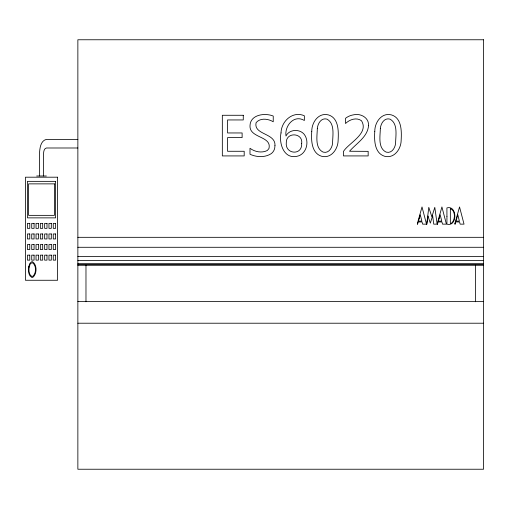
<?xml version="1.0" encoding="UTF-8"?>
<svg xmlns="http://www.w3.org/2000/svg" width="509" height="509" viewBox="0 0 509 509"><rect width="100%" height="100%" fill="white"/><g stroke="black" fill="none" stroke-linecap="round" stroke-linejoin="round"><path stroke-width="0.76" d="M77.864 139.402L46.281 139.402C40.383 140.91 39.766 148.711 39.486 153.782L39.486 175.993M77.864 147.992L46.408 147.992C43.863 148.545 43.64 151.93 43.545 154.062L43.545 175.993M36.661 175.993L46.364 175.993M77.864 237.321L483.55 237.321M77.864 247.285L483.55 247.285M77.864 256.39L483.55 256.39M77.864 260.532L483.55 260.532M77.864 263.796L483.55 263.796M77.864 264.26L483.55 264.26M77.864 265.291L483.55 265.291M77.864 301.602L483.55 301.602M77.864 323.215L483.55 323.215M475.438 265.227L475.438 301.786M85.976 265.227L85.976 301.786M446.94 216.293L446.927 224.145C457.508 227.288 457.483 204.79 446.908 207.907L446.94 216.293M450.35 208.665L450.35 223.381L451.432 223.26C455.498 219.996 455.625 210.459 450.35 208.665M311.769 131.341C311.12 140.14 311.393 153.139 321.612 156.276C331.264 158.827 338.116 148.94 338.129 140.268C338.619 131.443 338.86 118.088 328.477 114.919C318.545 112.247 311.648 122.446 311.769 131.341M374.789 131.341C374.147 140.14 374.414 153.139 384.632 156.276C394.284 158.827 401.143 148.94 401.156 140.268C401.639 131.443 401.887 118.088 391.497 114.919C381.565 112.247 374.675 122.446 374.789 131.341M281.032 132.919C278.792 143.054 283.628 159.062 296.683 156.358C305.794 154.8 309.427 143.207 305.126 135.712C301.233 128.624 289.494 128.701 285.988 136.005C284.493 125.952 293.954 114.207 304.357 120.493L304.357 115.772C292.79 110.593 281.197 121.295 281.032 132.919M317.317 128.592C317.183 136.094 314.721 147.998 323.081 152.096C328.629 153.775 332.25 147.896 332.581 143.093C332.663 135.439 335.126 123.662 327.02 119.138C321.255 117.42 317.667 123.687 317.317 128.592M380.338 128.592C380.204 136.094 377.742 147.998 386.102 152.096C391.656 153.775 395.277 147.896 395.601 143.093C395.69 135.439 398.146 123.662 390.04 119.138C384.282 117.42 380.687 123.687 380.338 128.592M274.968 145.529L274.726 148.049A9.149 9.149 0 0 1 271.087 153.737C264.877 157.72 256.498 157.236 249.989 154.265L249.989 148.284C254.812 151.886 261.811 153.311 267.32 150.486L268.924 148.583C272.232 135.839 249.13 138.391 250.014 125.583C250.377 114.474 265.1 112.661 273.238 116.058L273.238 121.778C268.237 118.699 260.194 117.655 256.11 122.663C253.348 135.038 275.693 132.843 274.968 145.529M28.676 266.831C28.281 270.4 28.16 275.547 31.825 277.456L32.799 277.38C37.119 273.906 37.227 264.877 32.525 261.721L31.552 261.798L29.796 263.497L28.676 266.831M29.134 267.193C28.79 270.298 28.682 274.771 31.87 276.432L32.716 276.362C36.476 273.339 36.572 265.494 32.481 262.746L30.826 263.338L30.107 264.292L29.134 267.193M427.954 216.096L426.733 224.367L428.788 207.348L431.861 216.789L434.801 207.348L437.148 224.145L433.732 224.145L432.656 215.733L430.334 223.12L427.954 216.096M368.535 125.532C367.74 136.953 356.313 143.392 349.537 151.249L368.166 151.351L368.166 155.919L343.448 155.919L343.448 151.459C348.697 142.927 369.349 133.523 361.498 120.748C356.51 117.038 349.568 119.526 345.522 123.515L345.522 118.292A17.433 17.433 0 0 1 353.609 114.824C360.55 113.093 369.089 117.681 368.535 125.532M301.678 143.532C302.384 155.818 284.932 154.431 286.3 142.615C286.033 131.685 303.294 132.633 301.678 143.532M417.405 223.438L417.488 224.367L418.252 221.943L422.069 221.969L422.61 224.145L426.504 224.145L422.012 206.928L417.405 223.438M437.301 223.438L437.384 224.367L438.147 221.943L441.965 221.969L442.506 224.145L446.406 224.145L441.914 206.928L437.301 223.438M454.931 223.438L455.014 224.367L455.771 221.943L459.589 221.969L460.136 224.145L464.03 224.145L459.538 206.928L454.931 223.438M419.282 218.24L418.5 221.122L421.859 221.122L420.269 214.747L419.282 218.24M439.184 218.24L438.395 221.122L441.755 221.122L440.164 214.747L439.184 218.24M456.808 218.24L456.026 221.122L459.379 221.122L457.788 214.747L456.808 218.24M483.55 39.766L77.864 39.766L77.864 469.234L483.55 469.234L483.55 39.766M243.27 115.276L222.331 115.276L222.331 155.919L244.193 155.919L244.193 151.275L227.58 151.275L227.58 137.602L242.119 137.602L242.119 132.957L227.58 132.957L227.58 119.946L243.27 119.946L243.27 115.276M57.581 177.196L25.45 177.196L25.45 280.268L57.581 280.268L57.581 177.196M55.615 181.357L27.416 181.357L27.416 217.871L55.615 217.871L55.615 181.357M54.431 183.87L28.599 183.87L28.599 215.358L54.431 215.358L54.431 183.87M29.77 223.368L27.416 223.368L27.416 228.35L29.77 228.35L29.77 223.368M34.078 223.368L31.723 223.368L31.723 228.35L34.078 228.35L34.078 223.368M38.385 223.368L36.031 223.368L36.031 228.35L38.385 228.35L38.385 223.368M42.692 223.368L40.338 223.368L40.338 228.35L42.692 228.35L42.692 223.368M47 223.368L44.646 223.368L44.646 228.35L47 228.35L47 223.368M51.307 223.368L48.953 223.368L48.953 228.35L51.307 228.35L51.307 223.368M55.615 223.368L53.26 223.368L53.26 228.35L55.615 228.35L55.615 223.368M29.77 233.962L27.416 233.962L27.416 238.944L29.77 238.944L29.77 233.962M34.078 233.962L31.723 233.962L31.723 238.944L34.078 238.944L34.078 233.962M38.385 233.962L36.031 233.962L36.031 238.944L38.385 238.944L38.385 233.962M42.692 233.962L40.338 233.962L40.338 238.944L42.692 238.944L42.692 233.962M47 233.962L44.646 233.962L44.646 238.944L47 238.944L47 233.962M51.307 233.962L48.953 233.962L48.953 238.944L51.307 238.944L51.307 233.962M55.615 233.962L53.26 233.962L53.26 238.944L55.615 238.944L55.615 233.962M29.77 244.555L27.416 244.555L27.416 249.537L29.77 249.537L29.77 244.555M34.078 244.555L31.723 244.555L31.723 249.537L34.078 249.537L34.078 244.555M38.385 244.555L36.031 244.555L36.031 249.537L38.385 249.537L38.385 244.555M42.692 244.555L40.338 244.555L40.338 249.537L42.692 249.537L42.692 244.555M47 244.555L44.646 244.555L44.646 249.537L47 249.537L47 244.555M51.307 244.555L48.953 244.555L48.953 249.537L51.307 249.537L51.307 244.555M55.615 244.555L53.26 244.555L53.26 249.537L55.615 249.537L55.615 244.555M29.77 255.149L27.416 255.149L27.416 260.131L29.77 260.131L29.77 255.149M34.078 255.149L31.723 255.149L31.723 260.131L34.078 260.131L34.078 255.149M38.385 255.149L36.031 255.149L36.031 260.131L38.385 260.131L38.385 255.149M42.692 255.149L40.338 255.149L40.338 260.131L42.692 260.131L42.692 255.149M47 255.149L44.646 255.149L44.646 260.131L47 260.131L47 255.149M51.307 255.149L48.953 255.149L48.953 260.131L51.307 260.131L51.307 255.149M55.615 255.149L53.26 255.149L53.26 260.131L55.615 260.131L55.615 255.149"/></g></svg>
